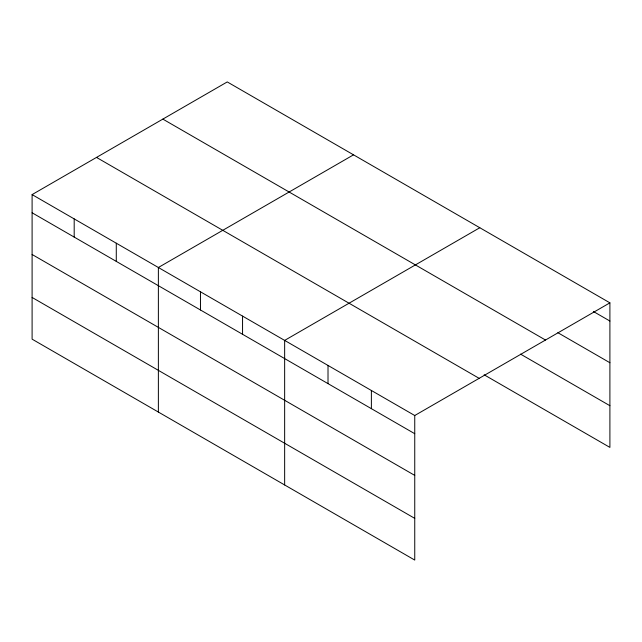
<?xml version="1.0" encoding="UTF-8"?>
<svg xmlns="http://www.w3.org/2000/svg" width="642" height="642" viewBox="0 0 642 642"><rect width="100%" height="100%" fill="white"/><g stroke="black" fill="none" stroke-linecap="round" stroke-linejoin="round"><path stroke-width="0.96" d="M32.1 194.598L414.748 415.518L414.748 560.073L32.1 339.153L32.1 194.598L227.252 81.927L609.9 302.847L609.9 447.402L484.132 374.792M353.525 154.834L158.373 267.497L158.373 412.052M479.799 227.733L284.647 340.404L284.647 484.959M414.748 415.518L609.9 302.847M593.417 311.514L609.9 321.032M557.858 332.692L609.9 362.738M162.851 119.107L545.499 340.027M520.566 354.127L609.9 405.704M96.501 157.418L479.149 378.339M32.1 212.783L414.748 433.703M32.1 254.481L414.748 475.401M32.1 297.447L414.748 518.367M371.381 390.48L371.381 408.665M328.014 365.442L328.014 383.627M242.556 316.105L242.556 334.289M200.465 291.805L200.465 309.982M116.282 243.198L116.282 261.382M74.191 218.898L74.191 237.083"/></g></svg>
